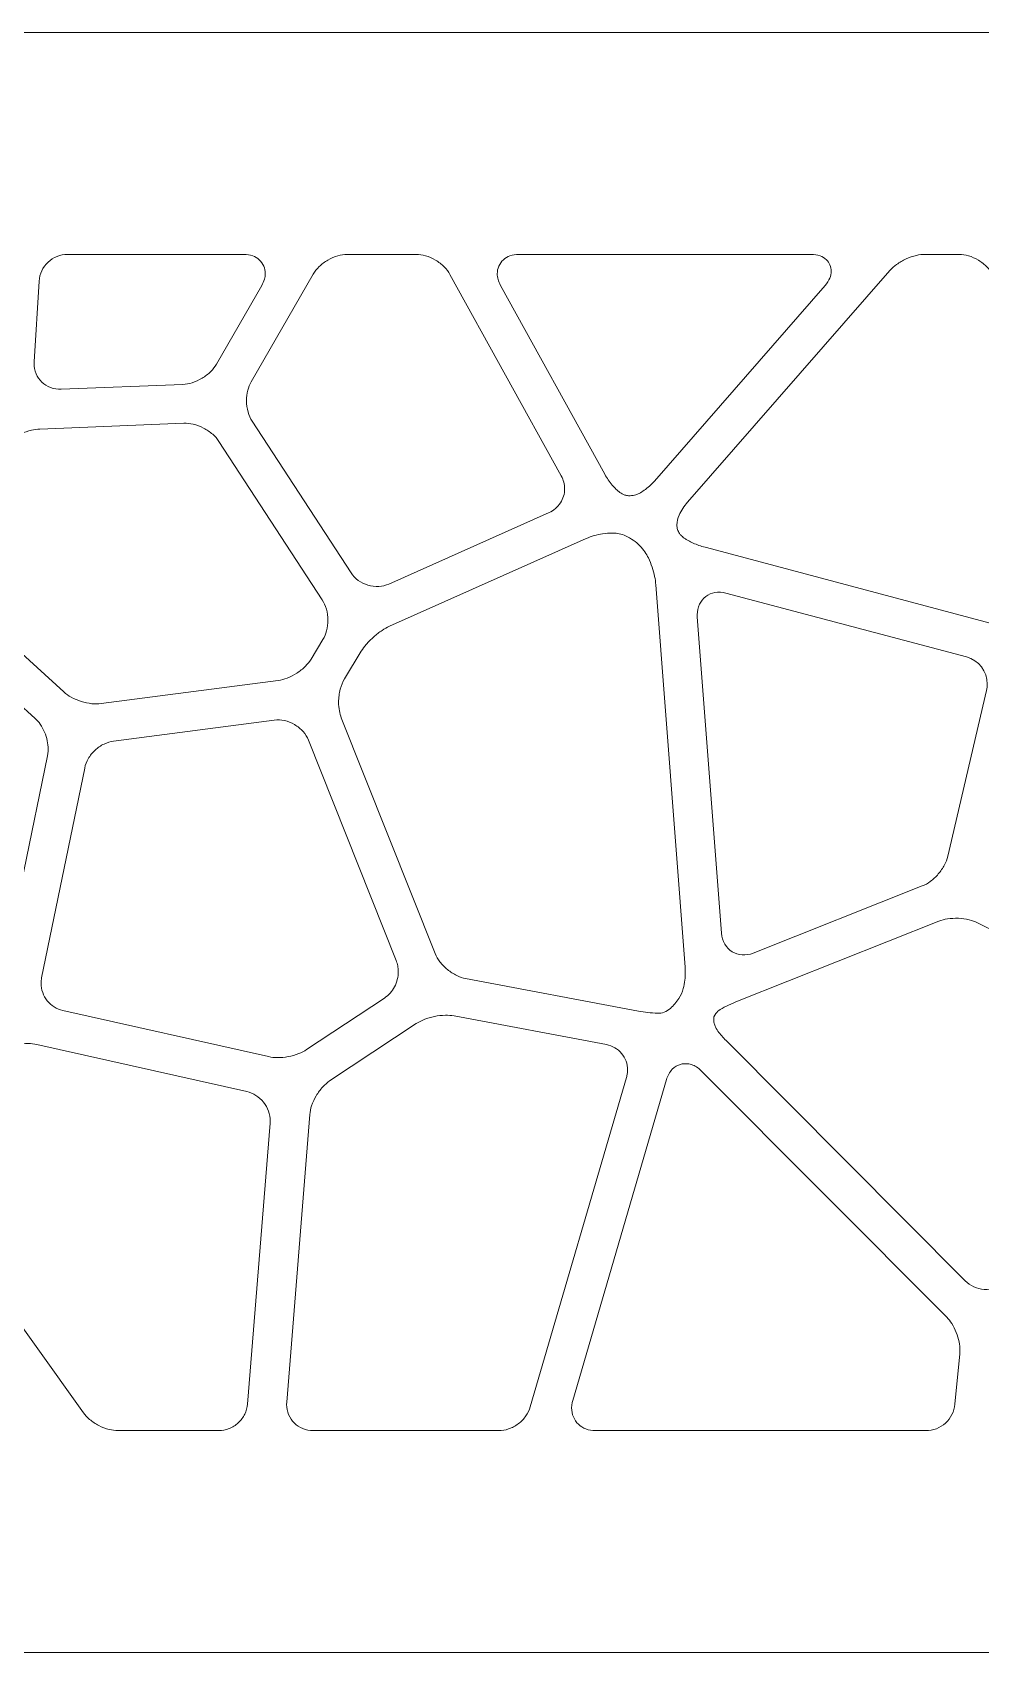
# Model space of a CAD drawing. Header units: millimetres. Extents: x -284 to 276, y -198 to 232.
# Drawn here: x -68.5 to -10, y -93.7 to 6.3 of the extents above; entities that cross this region are included whole.
import ezdxf

# ---------------------------------------------------------------- set-up
doc = ezdxf.new("R2010")
doc.units = ezdxf.units.MM
doc.header["$MEASUREMENT"] = 0
doc.layers.add('Layer 1', color=7, linetype='Continuous')

msp = doc.modelspace()

# ---------------------------------------------------------------- linework, layer by layer
at = {"layer": 'Layer 1', "color": 1, "lineweight": 9}
for points, knots in [([(-274.1577, 6.2933), (-274.1577, 6.2933), (-274.1577, -93.7066), (-274.1577, -93.7066), (-274.1577, -93.7066), (-274.1577, -93.7066), (68.8423, -93.7066), (68.8423, -93.7066), (68.8423, -93.7066), (68.8423, -93.7066), (68.8423, -85.5516), (68.8423, -85.5516), (68.8423, -85.5516), (68.8423, -85.5516), (63.0613, -58.7066), (63.0613, -58.7066), (63.0613, -58.7066), (63.0613, -58.7066), (37.9013, -58.7066), (37.9013, -58.7066), (37.9013, -58.7066), (37.9013, -58.7066), (37.9013, -28.7067), (37.9013, -28.7067), (37.9013, -28.7067), (37.9013, -28.7067), (57.6423, -28.7067), (57.6423, -28.7067), (57.6423, -28.7067), (57.6423, -28.7067), (51.8613, -1.8506), (51.8613, -1.8506), (51.8613, -1.8506), (51.8613, -1.8506), (51.8613, 6.2933), (51.8613, 6.2933), (51.8613, 6.2933), (51.8613, 6.2933), (-274.1577, 6.2933), (-274.1577, 6.2933)], [0, 0, 0, 0, 0.0909091, 0.0909091, 0.0909091, 0.0909091, 0.1818182, 0.1818182, 0.1818182, 0.1818182, 0.2727273, 0.2727273, 0.2727273, 0.2727273, 0.3636364, 0.3636364, 0.3636364, 0.3636364, 0.4545455, 0.4545455, 0.4545455, 0.4545455, 0.5454545, 0.5454545, 0.5454545, 0.5454545, 0.6363636, 0.6363636, 0.6363636, 0.6363636, 0.7272727, 0.7272727, 0.7272727, 0.7272727, 0.8181818, 0.8181818, 0.8181818, 0.8181818, 1, 1, 1, 1]), ([(-68.0527, -9.0617), (-68.025, -8.6137), (-67.8273, -8.1931), (-67.5003, -7.8857), (-67.5003, -7.8857), (-67.1732, -7.5783), (-66.7409, -7.4071), (-66.292, -7.4071), (-66.292, -7.4071), (-66.292, -7.4071), (-55.4137, -7.4077), (-55.4137, -7.4077), (-55.4137, -7.4077), (-55.2268, -7.4075), (-55.0412, -7.4391), (-54.865, -7.5012), (-54.865, -7.5012), (-54.7177, -7.5533), (-54.5826, -7.635), (-54.4681, -7.7413), (-54.4681, -7.7413), (-54.3505, -7.8504), (-54.2565, -7.9824), (-54.192, -8.1293), (-54.192, -8.1293), (-54.1283, -8.2742), (-54.0954, -8.4308), (-54.0954, -8.5889), (-54.0954, -8.5889), (-54.0954, -8.7091), (-54.1122, -8.8288), (-54.1453, -8.9444), (-54.1453, -8.9444), (-54.1833, -9.0767), (-54.2372, -9.2038), (-54.306, -9.323), (-54.306, -9.323), (-54.306, -9.323), (-57.1037, -14.1786), (-57.1037, -14.1786), (-57.1037, -14.1786), (-57.2003, -14.3463), (-57.3194, -14.5002), (-57.4575, -14.6357), (-57.4575, -14.6357), (-57.6197, -14.7947), (-57.7997, -14.9344), (-57.9941, -15.0519), (-57.9941, -15.0519), (-58.1884, -15.1693), (-58.3958, -15.264), (-58.6119, -15.3337), (-58.6119, -15.3337), (-58.796, -15.3932), (-58.9874, -15.4273), (-59.1807, -15.4349), (-59.1807, -15.4349), (-59.1807, -15.4349), (-66.6977, -15.7336), (-66.6977, -15.7336), (-66.6977, -15.7336), (-66.917, -15.7423), (-67.1359, -15.707), (-67.3416, -15.6302), (-67.3416, -15.6302), (-67.5419, -15.5555), (-67.7248, -15.4405), (-67.8791, -15.2925), (-67.8791, -15.2925), (-68.0326, -15.1446), (-68.1543, -14.9672), (-68.2369, -14.7707), (-68.2369, -14.7707), (-68.3211, -14.5703), (-68.3645, -14.3548), (-68.3645, -14.1375), (-68.3645, -14.1375), (-68.3645, -14.1375), (-68.3647, -14.1376), (-68.3647, -14.1376), (-68.3647, -14.1376), (-68.3647, -14.1376), (-68.3617, -14.0317), (-68.3617, -14.0317), (-68.3617, -14.0317), (-68.3617, -14.0317), (-68.0527, -9.0617), (-68.0527, -9.0617)], [0, 0, 0, 0, 0.0434783, 0.0434783, 0.0434783, 0.0434783, 0.0869565, 0.0869565, 0.0869565, 0.0869565, 0.1304348, 0.1304348, 0.1304348, 0.1304348, 0.173913, 0.173913, 0.173913, 0.173913, 0.2173913, 0.2173913, 0.2173913, 0.2173913, 0.2608696, 0.2608696, 0.2608696, 0.2608696, 0.3043478, 0.3043478, 0.3043478, 0.3043478, 0.3478261, 0.3478261, 0.3478261, 0.3478261, 0.3913043, 0.3913043, 0.3913043, 0.3913043, 0.4347826, 0.4347826, 0.4347826, 0.4347826, 0.4782609, 0.4782609, 0.4782609, 0.4782609, 0.5217391, 0.5217391, 0.5217391, 0.5217391, 0.5652174, 0.5652174, 0.5652174, 0.5652174, 0.6086957, 0.6086957, 0.6086957, 0.6086957, 0.6521739, 0.6521739, 0.6521739, 0.6521739, 0.6956522, 0.6956522, 0.6956522, 0.6956522, 0.7391304, 0.7391304, 0.7391304, 0.7391304, 0.7826087, 0.7826087, 0.7826087, 0.7826087, 0.826087, 0.826087, 0.826087, 0.826087, 0.8695652, 0.8695652, 0.8695652, 0.8695652, 0.9130435, 0.9130435, 0.9130435, 0.9130435, 1, 1, 1, 1]), ([(-55.2517, -16.4277), (-55.2517, -16.4277), (-55.2517, -16.4277), (-55.2517, -16.4277), (-55.2517, -16.4277), (-55.2517, -16.2136), (-55.2257, -16.0002), (-55.1741, -15.7923), (-55.1741, -15.7923), (-55.129, -15.6111), (-55.0587, -15.437), (-54.9654, -15.2751), (-54.9654, -15.2751), (-54.9654, -15.2751), (-51.1337, -8.6237), (-51.1337, -8.6237), (-51.1337, -8.6237), (-51.0358, -8.454), (-50.9144, -8.2991), (-50.7733, -8.1635), (-50.7733, -8.1635), (-50.6096, -8.0059), (-50.4274, -7.8689), (-50.2307, -7.7553), (-50.2307, -7.7553), (-50.0339, -7.6415), (-49.824, -7.5521), (-49.6057, -7.4887), (-49.6057, -7.4887), (-49.4178, -7.4343), (-49.2231, -7.4067), (-49.0274, -7.4067), (-49.0274, -7.4067), (-49.0274, -7.4067), (-44.7917, -7.4066), (-44.7917, -7.4066), (-44.7917, -7.4066), (-44.5951, -7.4066), (-44.3994, -7.4349), (-44.2108, -7.4905), (-44.2108, -7.4905), (-43.9928, -7.5546), (-43.7836, -7.6454), (-43.5879, -7.7609), (-43.5879, -7.7609), (-43.3922, -7.8764), (-43.2115, -8.0156), (-43.0501, -8.1755), (-43.0501, -8.1755), (-42.9102, -8.3138), (-42.7909, -8.4716), (-42.6957, -8.6439), (-42.6957, -8.6439), (-42.6957, -8.6439), (-35.8267, -21.0846), (-35.8267, -21.0846), (-35.8267, -21.0846), (-35.7593, -21.2067), (-35.7074, -21.337), (-35.6723, -21.472), (-35.6723, -21.472), (-35.6379, -21.6043), (-35.6204, -21.7404), (-35.6204, -21.877), (-35.6204, -21.877), (-35.6204, -22.1858), (-35.7109, -22.4881), (-35.8804, -22.7463), (-35.8804, -22.7463), (-36.053, -23.0092), (-36.2975, -23.2168), (-36.5846, -23.3449), (-36.5846, -23.3449), (-36.5846, -23.3449), (-46.4687, -27.7526), (-46.4687, -27.7526), (-46.4687, -27.7526), (-46.6652, -27.8402), (-46.876, -27.8914), (-47.0907, -27.9037), (-47.0907, -27.9037), (-47.3159, -27.9166), (-47.5416, -27.8908), (-47.7579, -27.8269), (-47.7579, -27.8269), (-47.9742, -27.7632), (-48.1779, -27.6624), (-48.3599, -27.5294), (-48.3599, -27.5294), (-48.5334, -27.4027), (-48.6825, -27.2453), (-48.7999, -27.0653), (-48.7999, -27.0653), (-48.7999, -27.0653), (-54.8987, -17.7106), (-54.8987, -17.7106), (-54.8987, -17.7106), (-55.0132, -17.5349), (-55.0998, -17.3423), (-55.1555, -17.1401), (-55.1555, -17.1401), (-55.2194, -16.908), (-55.2518, -16.6684), (-55.2518, -16.4277), (-55.2518, -16.4277), (-55.2518, -16.4277), (-55.2517, -16.4277), (-55.2517, -16.4277)], [0, 0, 0, 0, 0.0357143, 0.0357143, 0.0357143, 0.0357143, 0.0714286, 0.0714286, 0.0714286, 0.0714286, 0.1071429, 0.1071429, 0.1071429, 0.1071429, 0.1428571, 0.1428571, 0.1428571, 0.1428571, 0.1785714, 0.1785714, 0.1785714, 0.1785714, 0.2142857, 0.2142857, 0.2142857, 0.2142857, 0.25, 0.25, 0.25, 0.25, 0.2857143, 0.2857143, 0.2857143, 0.2857143, 0.3214286, 0.3214286, 0.3214286, 0.3214286, 0.3571429, 0.3571429, 0.3571429, 0.3571429, 0.3928571, 0.3928571, 0.3928571, 0.3928571, 0.4285714, 0.4285714, 0.4285714, 0.4285714, 0.4642857, 0.4642857, 0.4642857, 0.4642857, 0.5, 0.5, 0.5, 0.5, 0.5357143, 0.5357143, 0.5357143, 0.5357143, 0.5714286, 0.5714286, 0.5714286, 0.5714286, 0.6071429, 0.6071429, 0.6071429, 0.6071429, 0.6428571, 0.6428571, 0.6428571, 0.6428571, 0.6785714, 0.6785714, 0.6785714, 0.6785714, 0.7142857, 0.7142857, 0.7142857, 0.7142857, 0.75, 0.75, 0.75, 0.75, 0.7857143, 0.7857143, 0.7857143, 0.7857143, 0.8214286, 0.8214286, 0.8214286, 0.8214286, 0.8571429, 0.8571429, 0.8571429, 0.8571429, 0.8928571, 0.8928571, 0.8928571, 0.8928571, 0.9285714, 0.9285714, 0.9285714, 0.9285714, 1, 1, 1, 1]), ([(-39.5807, -9.3206), (-39.6451, -9.2039), (-39.6954, -9.0799), (-39.7307, -8.9515), (-39.7307, -8.9515), (-39.7619, -8.8382), (-39.7776, -8.7213), (-39.7776, -8.6039), (-39.7776, -8.6039), (-39.7776, -8.6039), (-39.7777, -8.6037), (-39.7777, -8.6037), (-39.7777, -8.6037), (-39.7777, -8.4431), (-39.7444, -8.2844), (-39.6802, -8.1374), (-39.6802, -8.1374), (-39.6154, -7.9891), (-39.5209, -7.8557), (-39.4025, -7.7453), (-39.4025, -7.7453), (-39.2871, -7.6377), (-39.1507, -7.5548), (-39.002, -7.502), (-39.002, -7.502), (-38.8251, -7.4391), (-38.6386, -7.407), (-38.4508, -7.407), (-38.4508, -7.407), (-38.4508, -7.407), (-20.4057, -7.4066), (-20.4057, -7.4066), (-20.4057, -7.4066), (-20.2191, -7.4067), (-20.0339, -7.4386), (-19.8581, -7.5012), (-19.8581, -7.5012), (-19.7128, -7.5527), (-19.5798, -7.6339), (-19.4677, -7.7396), (-19.4677, -7.7396), (-19.373, -7.8286), (-19.2979, -7.9367), (-19.2472, -8.0565), (-19.2472, -8.0565), (-19.1947, -8.1805), (-19.1677, -8.3137), (-19.1677, -8.4484), (-19.1677, -8.4484), (-19.1677, -8.592), (-19.1965, -8.7345), (-19.2524, -8.8669), (-19.2524, -8.8669), (-19.3222, -9.0322), (-19.4179, -9.1855), (-19.536, -9.3207), (-19.536, -9.3207), (-19.536, -9.3207), (-30.0767, -21.3957), (-30.0767, -21.3957), (-30.0767, -21.3957), (-30.173, -21.5064), (-30.2759, -21.6111), (-30.3847, -21.7095), (-30.3847, -21.7095), (-30.4886, -21.8032), (-30.5984, -21.8903), (-30.7133, -21.9702), (-30.7133, -21.9702), (-30.8127, -22.0393), (-30.9163, -22.1021), (-31.0236, -22.158), (-31.0236, -22.158), (-31.091, -22.1933), (-31.1618, -22.2217), (-31.2348, -22.2426), (-31.2348, -22.2426), (-31.3439, -22.274), (-31.4559, -22.2944), (-31.569, -22.3032), (-31.569, -22.3032), (-31.6473, -22.3095), (-31.726, -22.3042), (-31.8027, -22.2874), (-31.8027, -22.2874), (-31.8703, -22.2727), (-31.9357, -22.2498), (-31.9975, -22.2189), (-31.9975, -22.2189), (-32.0957, -22.1697), (-32.1901, -22.113), (-32.2795, -22.049), (-32.2795, -22.049), (-32.3387, -22.0067), (-32.3945, -21.96), (-32.4463, -21.9089), (-32.4463, -21.9089), (-32.5296, -21.8271), (-32.6089, -21.7413), (-32.6838, -21.6518), (-32.6838, -21.6518), (-32.7703, -21.5486), (-32.8517, -21.4411), (-32.9277, -21.3299), (-32.9277, -21.3299), (-33.0049, -21.217), (-33.0766, -21.1005), (-33.1426, -20.9808), (-33.1426, -20.9808), (-33.1426, -20.9808), (-39.5807, -9.3206), (-39.5807, -9.3206)], [0, 0, 0, 0, 0.0344828, 0.0344828, 0.0344828, 0.0344828, 0.0689655, 0.0689655, 0.0689655, 0.0689655, 0.1034483, 0.1034483, 0.1034483, 0.1034483, 0.137931, 0.137931, 0.137931, 0.137931, 0.1724138, 0.1724138, 0.1724138, 0.1724138, 0.2068966, 0.2068966, 0.2068966, 0.2068966, 0.2413793, 0.2413793, 0.2413793, 0.2413793, 0.2758621, 0.2758621, 0.2758621, 0.2758621, 0.3103448, 0.3103448, 0.3103448, 0.3103448, 0.3448276, 0.3448276, 0.3448276, 0.3448276, 0.3793103, 0.3793103, 0.3793103, 0.3793103, 0.4137931, 0.4137931, 0.4137931, 0.4137931, 0.4482759, 0.4482759, 0.4482759, 0.4482759, 0.4827586, 0.4827586, 0.4827586, 0.4827586, 0.5172414, 0.5172414, 0.5172414, 0.5172414, 0.5517241, 0.5517241, 0.5517241, 0.5517241, 0.5862069, 0.5862069, 0.5862069, 0.5862069, 0.6206897, 0.6206897, 0.6206897, 0.6206897, 0.6551724, 0.6551724, 0.6551724, 0.6551724, 0.6896552, 0.6896552, 0.6896552, 0.6896552, 0.7241379, 0.7241379, 0.7241379, 0.7241379, 0.7586207, 0.7586207, 0.7586207, 0.7586207, 0.7931034, 0.7931034, 0.7931034, 0.7931034, 0.8275862, 0.8275862, 0.8275862, 0.8275862, 0.862069, 0.862069, 0.862069, 0.862069, 0.8965517, 0.8965517, 0.8965517, 0.8965517, 0.9310345, 0.9310345, 0.9310345, 0.9310345, 1, 1, 1, 1]), ([(-1.4107, -24.0316), (-1.3481, -24.1554), (-1.3004, -24.2864), (-1.2688, -24.4215), (-1.2688, -24.4215), (-1.236, -24.5607), (-1.2195, -24.7033), (-1.2195, -24.8462), (-1.2195, -24.8462), (-1.2195, -25.1532), (-1.2925, -25.4558), (-1.4324, -25.729), (-1.4324, -25.729), (-1.567, -25.9918), (-1.7647, -26.217), (-2.0076, -26.3847), (-2.0076, -26.3847), (-2.0076, -26.3847), (-6.9097, -29.7687), (-6.9097, -29.7687), (-6.9097, -29.7687), (-7.0626, -29.874), (-7.2275, -29.9606), (-7.4009, -30.027), (-7.4009, -30.027), (-7.6119, -30.108), (-7.8304, -30.1684), (-8.0531, -30.2071), (-8.0531, -30.2071), (-8.2757, -30.2458), (-8.5017, -30.2628), (-8.7276, -30.2576), (-8.7276, -30.2576), (-8.9133, -30.2534), (-9.0978, -30.2272), (-9.2773, -30.1795), (-9.2773, -30.1795), (-9.2773, -30.1795), (-26.9557, -25.4816), (-26.9557, -25.4816), (-26.9557, -25.4816), (-27.0824, -25.4479), (-27.2078, -25.4096), (-27.3316, -25.3663), (-27.3316, -25.3663), (-27.4537, -25.3237), (-27.574, -25.2762), (-27.6925, -25.2244), (-27.6925, -25.2244), (-27.7959, -25.179), (-27.8976, -25.1296), (-27.9973, -25.0763), (-27.9973, -25.0763), (-28.0575, -25.044), (-28.1155, -25.0081), (-28.1711, -24.9684), (-28.1711, -24.9684), (-28.2565, -24.9076), (-28.3379, -24.8412), (-28.4149, -24.7698), (-28.4149, -24.7698), (-28.4595, -24.7285), (-28.4993, -24.6822), (-28.5337, -24.6321), (-28.5337, -24.6321), (-28.5841, -24.5582), (-28.6228, -24.4769), (-28.6481, -24.3911), (-28.6481, -24.3911), (-28.6756, -24.2981), (-28.6896, -24.2017), (-28.6896, -24.1047), (-28.6896, -24.1047), (-28.6896, -24.1047), (-28.6897, -24.1046), (-28.6897, -24.1046), (-28.6897, -24.1046), (-28.6897, -23.8981), (-28.6443, -23.6939), (-28.5568, -23.5066), (-28.5568, -23.5066), (-28.4222, -23.2186), (-28.2478, -22.9507), (-28.0387, -22.7112), (-28.0387, -22.7112), (-28.0387, -22.7112), (-15.5467, -8.3996), (-15.5467, -8.3996), (-15.5467, -8.3996), (-15.425, -8.2604), (-15.2873, -8.1358), (-15.1366, -8.0288), (-15.1366, -8.0288), (-14.9525, -7.8977), (-14.7563, -7.7847), (-14.5507, -7.6913), (-14.5507, -7.6913), (-14.3451, -7.5977), (-14.1309, -7.5244), (-13.9113, -7.4718), (-13.9113, -7.4718), (-13.7312, -7.4288), (-13.5466, -7.4071), (-13.3614, -7.4071), (-13.3614, -7.4071), (-13.3614, -7.4071), (-11.2857, -7.4066), (-11.2857, -7.4066), (-11.2857, -7.4066), (-11.0869, -7.4067), (-10.8892, -7.4361), (-10.699, -7.4938), (-10.699, -7.4938), (-10.4817, -7.5596), (-10.2736, -7.6531), (-10.0801, -7.7718), (-10.0801, -7.7718), (-9.8865, -7.8905), (-9.709, -8.0337), (-9.5519, -8.1977), (-9.5519, -8.1977), (-9.4144, -8.3414), (-9.2988, -8.5043), (-9.2088, -8.6817), (-9.2088, -8.6817), (-9.2088, -8.6817), (-1.4107, -24.0316), (-1.4107, -24.0316)], [0, 0, 0, 0, 0.030303, 0.030303, 0.030303, 0.030303, 0.0606061, 0.0606061, 0.0606061, 0.0606061, 0.0909091, 0.0909091, 0.0909091, 0.0909091, 0.1212121, 0.1212121, 0.1212121, 0.1212121, 0.1515152, 0.1515152, 0.1515152, 0.1515152, 0.1818182, 0.1818182, 0.1818182, 0.1818182, 0.2121212, 0.2121212, 0.2121212, 0.2121212, 0.2424242, 0.2424242, 0.2424242, 0.2424242, 0.2727273, 0.2727273, 0.2727273, 0.2727273, 0.3030303, 0.3030303, 0.3030303, 0.3030303, 0.3333333, 0.3333333, 0.3333333, 0.3333333, 0.3636364, 0.3636364, 0.3636364, 0.3636364, 0.3939394, 0.3939394, 0.3939394, 0.3939394, 0.4242424, 0.4242424, 0.4242424, 0.4242424, 0.4545455, 0.4545455, 0.4545455, 0.4545455, 0.4848485, 0.4848485, 0.4848485, 0.4848485, 0.5151515, 0.5151515, 0.5151515, 0.5151515, 0.5454545, 0.5454545, 0.5454545, 0.5454545, 0.5757576, 0.5757576, 0.5757576, 0.5757576, 0.6060606, 0.6060606, 0.6060606, 0.6060606, 0.6363636, 0.6363636, 0.6363636, 0.6363636, 0.6666667, 0.6666667, 0.6666667, 0.6666667, 0.6969697, 0.6969697, 0.6969697, 0.6969697, 0.7272727, 0.7272727, 0.7272727, 0.7272727, 0.7575758, 0.7575758, 0.7575758, 0.7575758, 0.7878788, 0.7878788, 0.7878788, 0.7878788, 0.8181818, 0.8181818, 0.8181818, 0.8181818, 0.8484848, 0.8484848, 0.8484848, 0.8484848, 0.8787879, 0.8787879, 0.8787879, 0.8787879, 0.9090909, 0.9090909, 0.9090909, 0.9090909, 0.9393939, 0.9393939, 0.9393939, 0.9393939, 1, 1, 1, 1]), ([(-68.0017, -18.1876), (-68.0017, -18.1876), (-59.1157, -17.8337), (-59.1157, -17.8337), (-59.1157, -17.8337), (-58.9211, -17.826), (-58.7264, -17.8455), (-58.5372, -17.8918), (-58.5372, -17.8918), (-58.3164, -17.9453), (-58.1028, -18.0251), (-57.9009, -18.1295), (-57.9009, -18.1295), (-57.6991, -18.2336), (-57.5103, -18.3616), (-57.3387, -18.5105), (-57.3387, -18.5105), (-57.1915, -18.6382), (-57.0628, -18.7859), (-56.9563, -18.9491), (-56.9563, -18.9491), (-56.9563, -18.9491), (-50.5767, -28.7336), (-50.5767, -28.7336), (-50.5767, -28.7336), (-50.4642, -28.9065), (-50.379, -29.0959), (-50.3242, -29.2948), (-50.3242, -29.2948), (-50.2616, -29.5219), (-50.2298, -29.7563), (-50.2298, -29.9919), (-50.2298, -29.9919), (-50.2298, -30.2113), (-50.2577, -30.4298), (-50.3128, -30.6421), (-50.3128, -30.6421), (-50.3611, -30.8285), (-50.4362, -31.0071), (-50.5357, -31.1718), (-50.5357, -31.1718), (-50.5357, -31.1718), (-51.2717, -32.3886), (-51.2717, -32.3886), (-51.2717, -32.3886), (-51.3688, -32.549), (-51.4852, -32.6969), (-51.6184, -32.8289), (-51.6184, -32.8289), (-51.7791, -32.9883), (-51.9556, -33.1311), (-52.1452, -33.2547), (-52.1452, -33.2547), (-52.3348, -33.3785), (-52.5364, -33.4826), (-52.747, -33.5656), (-52.747, -33.5656), (-52.9213, -33.6344), (-53.1034, -33.6814), (-53.2891, -33.7056), (-53.2891, -33.7056), (-53.2891, -33.7056), (-64.2307, -35.1326), (-64.2307, -35.1326), (-64.2307, -35.1326), (-64.4151, -35.1566), (-64.6017, -35.1586), (-64.7866, -35.1385), (-64.7866, -35.1385), (-65.0112, -35.1141), (-65.2329, -35.0676), (-65.4485, -34.9999), (-65.4485, -34.9999), (-65.6642, -34.9321), (-65.8728, -34.8433), (-66.0712, -34.735), (-66.0712, -34.735), (-66.2343, -34.6458), (-66.3862, -34.5375), (-66.5236, -34.4125), (-66.5236, -34.4125), (-66.5236, -34.4125), (-73.1347, -28.3936), (-73.1347, -28.3936), (-73.1347, -28.3936), (-73.2691, -28.2714), (-73.3897, -28.1346), (-73.4942, -27.9859), (-73.4942, -27.9859), (-73.6236, -27.8019), (-73.7365, -27.6067), (-73.8314, -27.4027), (-73.8314, -27.4027), (-73.9263, -27.1989), (-74.0029, -26.9869), (-74.0604, -26.7696), (-74.0604, -26.7696), (-74.1069, -26.5934), (-74.134, -26.4129), (-74.1411, -26.2309), (-74.1411, -26.2309), (-74.1411, -26.2309), (-74.2187, -24.2116), (-74.2187, -24.2116), (-74.2187, -24.2116), (-74.2187, -24.2116), (-74.2207, -24.1306), (-74.2207, -24.1306), (-74.2207, -24.1306), (-74.2206, -23.9463), (-74.2003, -23.7625), (-74.1601, -23.5827), (-74.1601, -23.5827), (-74.113, -23.3718), (-74.0463, -23.166), (-73.9608, -22.9676), (-73.9608, -22.9676), (-73.8749, -22.7681), (-73.7704, -22.5773), (-73.6489, -22.3973), (-73.6489, -22.3973), (-73.549, -22.2496), (-73.4326, -22.1137), (-73.3019, -21.9922), (-73.3019, -21.9922), (-73.3019, -21.9922), (-70.1827, -19.0947), (-70.1827, -19.0947), (-70.1827, -19.0947), (-70.0525, -18.9736), (-69.9105, -18.8655), (-69.7591, -18.7723), (-69.7591, -18.7723), (-69.569, -18.6555), (-69.37, -18.5537), (-69.164, -18.4681), (-69.164, -18.4681), (-68.9579, -18.3823), (-68.7453, -18.3128), (-68.5282, -18.2603), (-68.5282, -18.2603), (-68.3557, -18.2186), (-68.1794, -18.1942), (-68.0021, -18.1871), (-68.0021, -18.1871), (-68.0021, -18.1871), (-68.0017, -18.1876), (-68.0017, -18.1876)], [0, 0, 0, 0, 0.0263158, 0.0263158, 0.0263158, 0.0263158, 0.0526316, 0.0526316, 0.0526316, 0.0526316, 0.0789474, 0.0789474, 0.0789474, 0.0789474, 0.1052632, 0.1052632, 0.1052632, 0.1052632, 0.1315789, 0.1315789, 0.1315789, 0.1315789, 0.1578947, 0.1578947, 0.1578947, 0.1578947, 0.1842105, 0.1842105, 0.1842105, 0.1842105, 0.2105263, 0.2105263, 0.2105263, 0.2105263, 0.2368421, 0.2368421, 0.2368421, 0.2368421, 0.2631579, 0.2631579, 0.2631579, 0.2631579, 0.2894737, 0.2894737, 0.2894737, 0.2894737, 0.3157895, 0.3157895, 0.3157895, 0.3157895, 0.3421053, 0.3421053, 0.3421053, 0.3421053, 0.3684211, 0.3684211, 0.3684211, 0.3684211, 0.3947368, 0.3947368, 0.3947368, 0.3947368, 0.4210526, 0.4210526, 0.4210526, 0.4210526, 0.4473684, 0.4473684, 0.4473684, 0.4473684, 0.4736842, 0.4736842, 0.4736842, 0.4736842, 0.5, 0.5, 0.5, 0.5, 0.5263158, 0.5263158, 0.5263158, 0.5263158, 0.5526316, 0.5526316, 0.5526316, 0.5526316, 0.5789474, 0.5789474, 0.5789474, 0.5789474, 0.6052632, 0.6052632, 0.6052632, 0.6052632, 0.6315789, 0.6315789, 0.6315789, 0.6315789, 0.6578947, 0.6578947, 0.6578947, 0.6578947, 0.6842105, 0.6842105, 0.6842105, 0.6842105, 0.7105263, 0.7105263, 0.7105263, 0.7105263, 0.7368421, 0.7368421, 0.7368421, 0.7368421, 0.7631579, 0.7631579, 0.7631579, 0.7631579, 0.7894737, 0.7894737, 0.7894737, 0.7894737, 0.8157895, 0.8157895, 0.8157895, 0.8157895, 0.8421053, 0.8421053, 0.8421053, 0.8421053, 0.8684211, 0.8684211, 0.8684211, 0.8684211, 0.8947368, 0.8947368, 0.8947368, 0.8947368, 0.9210526, 0.9210526, 0.9210526, 0.9210526, 0.9473684, 0.9473684, 0.9473684, 0.9473684, 1, 1, 1, 1]), ([(-28.1847, -51.3967), (-28.1811, -51.4427), (-28.1784, -51.4887), (-28.1766, -51.5348), (-28.1766, -51.5348), (-28.1748, -51.5827), (-28.1739, -51.6307), (-28.1739, -51.6787), (-28.1739, -51.6787), (-28.1739, -52.0313), (-28.2154, -52.3826), (-28.2977, -52.7255), (-28.2977, -52.7255), (-28.3505, -52.9457), (-28.4437, -53.1542), (-28.5725, -53.3402), (-28.5725, -53.3402), (-28.7241, -53.5595), (-28.8993, -53.7617), (-29.0948, -53.943), (-29.0948, -53.943), (-29.2051, -54.0455), (-29.3346, -54.1251), (-29.4756, -54.1777), (-29.4756, -54.1777), (-29.6097, -54.2279), (-29.7525, -54.2507), (-29.8955, -54.2447), (-29.8955, -54.2447), (-30.2873, -54.2283), (-30.6774, -54.1836), (-31.0628, -54.111), (-31.0628, -54.111), (-31.0628, -54.111), (-41.7277, -52.1026), (-41.7277, -52.1026), (-41.7277, -52.1026), (-41.9177, -52.0669), (-42.102, -52.0054), (-42.2755, -51.92), (-42.2755, -51.92), (-42.4792, -51.8196), (-42.6706, -51.6961), (-42.8459, -51.5517), (-42.8459, -51.5517), (-43.0212, -51.4073), (-43.1793, -51.2432), (-43.3169, -51.0624), (-43.3169, -51.0624), (-43.434, -50.9088), (-43.5297, -50.7399), (-43.6012, -50.5604), (-43.6012, -50.5604), (-43.6012, -50.5604), (-49.4007, -36.0106), (-49.4007, -36.0106), (-49.4007, -36.0106), (-49.4561, -35.8716), (-49.497, -35.7273), (-49.5229, -35.5799), (-49.5229, -35.5799), (-49.5534, -35.4062), (-49.5688, -35.23), (-49.5688, -35.0537), (-49.5688, -35.0537), (-49.5688, -35.0537), (-49.5687, -35.0537), (-49.5687, -35.0537), (-49.5687, -35.0537), (-49.5687, -34.7787), (-49.5346, -34.5048), (-49.4673, -34.2382), (-49.4673, -34.2382), (-49.4108, -34.015), (-49.3215, -33.8013), (-49.2022, -33.6044), (-49.2022, -33.6044), (-49.2022, -33.6044), (-48.1727, -31.9026), (-48.1727, -31.9026), (-48.1727, -31.9026), (-48.0833, -31.7548), (-47.9815, -31.6151), (-47.8684, -31.4845), (-47.8684, -31.4845), (-47.724, -31.3181), (-47.5686, -31.1613), (-47.4033, -31.0153), (-47.4033, -31.0153), (-47.2379, -30.8694), (-47.063, -30.7346), (-46.8798, -30.6119), (-46.8798, -30.6119), (-46.7366, -30.5161), (-46.5854, -30.4326), (-46.428, -30.3624), (-46.428, -30.3624), (-46.428, -30.3624), (-34.2867, -24.9487), (-34.2867, -24.9487), (-34.2867, -24.9487), (-34.1254, -24.8766), (-33.9595, -24.8154), (-33.79, -24.7657), (-33.79, -24.7657), (-33.6241, -24.7172), (-33.4551, -24.6802), (-33.2841, -24.6549), (-33.2841, -24.6549), (-33.0727, -24.6237), (-32.8594, -24.6072), (-32.6458, -24.6054), (-32.6458, -24.6054), (-32.5128, -24.6043), (-32.3801, -24.618), (-32.2502, -24.6464), (-32.2502, -24.6464), (-32.1152, -24.6756), (-31.984, -24.7202), (-31.8591, -24.7793), (-31.8591, -24.7793), (-31.693, -24.8576), (-31.5339, -24.9501), (-31.3835, -25.0555), (-31.3835, -25.0555), (-31.2368, -25.1585), (-31.0991, -25.2736), (-30.972, -25.3999), (-30.972, -25.3999), (-30.8569, -25.5142), (-30.7529, -25.6389), (-30.6613, -25.7727), (-30.6613, -25.7727), (-30.5812, -25.8898), (-30.5108, -26.0132), (-30.4509, -26.1416), (-30.4509, -26.1416), (-30.3643, -26.3277), (-30.2882, -26.5186), (-30.2232, -26.7133), (-30.2232, -26.7133), (-30.16, -26.9024), (-30.1076, -27.0951), (-30.0663, -27.2904), (-30.0663, -27.2904), (-30.0307, -27.4584), (-30.0063, -27.6285), (-29.9931, -27.7998), (-29.9931, -27.7998), (-29.9931, -27.7998), (-28.1847, -51.3967), (-28.1847, -51.3967)], [0, 0, 0, 0, 0.025641, 0.025641, 0.025641, 0.025641, 0.0512821, 0.0512821, 0.0512821, 0.0512821, 0.0769231, 0.0769231, 0.0769231, 0.0769231, 0.1025641, 0.1025641, 0.1025641, 0.1025641, 0.1282051, 0.1282051, 0.1282051, 0.1282051, 0.1538462, 0.1538462, 0.1538462, 0.1538462, 0.1794872, 0.1794872, 0.1794872, 0.1794872, 0.2051282, 0.2051282, 0.2051282, 0.2051282, 0.2307692, 0.2307692, 0.2307692, 0.2307692, 0.2564103, 0.2564103, 0.2564103, 0.2564103, 0.2820513, 0.2820513, 0.2820513, 0.2820513, 0.3076923, 0.3076923, 0.3076923, 0.3076923, 0.3333333, 0.3333333, 0.3333333, 0.3333333, 0.3589744, 0.3589744, 0.3589744, 0.3589744, 0.3846154, 0.3846154, 0.3846154, 0.3846154, 0.4102564, 0.4102564, 0.4102564, 0.4102564, 0.4358974, 0.4358974, 0.4358974, 0.4358974, 0.4615385, 0.4615385, 0.4615385, 0.4615385, 0.4871795, 0.4871795, 0.4871795, 0.4871795, 0.5128205, 0.5128205, 0.5128205, 0.5128205, 0.5384615, 0.5384615, 0.5384615, 0.5384615, 0.5641026, 0.5641026, 0.5641026, 0.5641026, 0.5897436, 0.5897436, 0.5897436, 0.5897436, 0.6153846, 0.6153846, 0.6153846, 0.6153846, 0.6410256, 0.6410256, 0.6410256, 0.6410256, 0.6666667, 0.6666667, 0.6666667, 0.6666667, 0.6923077, 0.6923077, 0.6923077, 0.6923077, 0.7179487, 0.7179487, 0.7179487, 0.7179487, 0.7435897, 0.7435897, 0.7435897, 0.7435897, 0.7692308, 0.7692308, 0.7692308, 0.7692308, 0.7948718, 0.7948718, 0.7948718, 0.7948718, 0.8205128, 0.8205128, 0.8205128, 0.8205128, 0.8461538, 0.8461538, 0.8461538, 0.8461538, 0.8717949, 0.8717949, 0.8717949, 0.8717949, 0.8974359, 0.8974359, 0.8974359, 0.8974359, 0.9230769, 0.9230769, 0.9230769, 0.9230769, 0.9487179, 0.9487179, 0.9487179, 0.9487179, 1, 1, 1, 1]), ([(-9.5427, -33.9296), (-9.5426, -34.0601), (-9.5575, -34.19), (-9.5871, -34.317), (-9.5871, -34.317), (-9.5871, -34.317), (-11.9767, -44.5566), (-11.9767, -44.5566), (-11.9767, -44.5566), (-12.0201, -44.7426), (-12.0876, -44.9222), (-12.1777, -45.0905), (-12.1777, -45.0905), (-12.2847, -45.2906), (-12.4134, -45.4785), (-12.5614, -45.6504), (-12.5614, -45.6504), (-12.7094, -45.8224), (-12.876, -45.9776), (-13.0579, -46.1131), (-13.0579, -46.1131), (-13.2111, -46.2273), (-13.3787, -46.3209), (-13.5562, -46.3915), (-13.5562, -46.3915), (-13.5562, -46.3915), (-23.9757, -50.5357), (-23.9757, -50.5357), (-23.9757, -50.5357), (-24.1966, -50.6234), (-24.4344, -50.6608), (-24.6716, -50.6446), (-24.6716, -50.6446), (-24.8885, -50.63), (-25.0987, -50.5621), (-25.2832, -50.447), (-25.2832, -50.447), (-25.4678, -50.3319), (-25.6212, -50.1728), (-25.7298, -49.9842), (-25.7298, -49.9842), (-25.8485, -49.7781), (-25.9195, -49.548), (-25.9376, -49.3108), (-25.9376, -49.3108), (-25.9376, -49.3108), (-27.4347, -29.7777), (-27.4347, -29.7777), (-27.4347, -29.7777), (-27.4347, -29.7777), (-27.4397, -29.6466), (-27.4397, -29.6466), (-27.4397, -29.6466), (-27.4397, -29.4233), (-27.3907, -29.2025), (-27.2961, -29.0001), (-27.2961, -29.0001), (-27.2091, -28.8142), (-27.0786, -28.6517), (-26.9159, -28.5265), (-26.9159, -28.5265), (-26.7506, -28.3992), (-26.5568, -28.3141), (-26.3514, -28.278), (-26.3514, -28.278), (-26.1239, -28.2381), (-25.8903, -28.2482), (-25.667, -28.3075), (-25.667, -28.3075), (-25.667, -28.3075), (-10.8277, -32.2507), (-10.8277, -32.2507), (-10.8277, -32.2507), (-10.0685, -32.4539), (-9.5411, -33.1438), (-9.5426, -33.9296), (-9.5426, -33.9296), (-9.5426, -33.9296), (-9.5427, -33.9296), (-9.5427, -33.9296)], [0, 0, 0, 0, 0.047619, 0.047619, 0.047619, 0.047619, 0.0952381, 0.0952381, 0.0952381, 0.0952381, 0.1428571, 0.1428571, 0.1428571, 0.1428571, 0.1904762, 0.1904762, 0.1904762, 0.1904762, 0.2380952, 0.2380952, 0.2380952, 0.2380952, 0.2857143, 0.2857143, 0.2857143, 0.2857143, 0.3333333, 0.3333333, 0.3333333, 0.3333333, 0.3809524, 0.3809524, 0.3809524, 0.3809524, 0.4285714, 0.4285714, 0.4285714, 0.4285714, 0.4761905, 0.4761905, 0.4761905, 0.4761905, 0.5238095, 0.5238095, 0.5238095, 0.5238095, 0.5714286, 0.5714286, 0.5714286, 0.5714286, 0.6190476, 0.6190476, 0.6190476, 0.6190476, 0.6666667, 0.6666667, 0.6666667, 0.6666667, 0.7142857, 0.7142857, 0.7142857, 0.7142857, 0.7619048, 0.7619048, 0.7619048, 0.7619048, 0.8095238, 0.8095238, 0.8095238, 0.8095238, 0.8571429, 0.8571429, 0.8571429, 0.8571429, 0.9047619, 0.9047619, 0.9047619, 0.9047619, 1, 1, 1, 1]), ([(-70.4517, -52.5857), (-70.4886, -52.7655), (-70.5459, -52.9408), (-70.6224, -53.1077), (-70.6224, -53.1077), (-70.7163, -53.3127), (-70.829, -53.5083), (-70.959, -53.6925), (-70.959, -53.6925), (-71.0891, -53.8765), (-71.2359, -54.0483), (-71.3976, -54.2054), (-71.3976, -54.2054), (-71.5293, -54.3332), (-71.6751, -54.4457), (-71.8322, -54.5406), (-71.8322, -54.5406), (-71.8322, -54.5406), (-78.3737, -58.4917), (-78.3737, -58.4917), (-78.3737, -58.4917), (-78.5711, -58.6105), (-78.7914, -58.6865), (-79.0201, -58.7145), (-79.0201, -58.7145), (-79.2392, -58.7416), (-79.4616, -58.7199), (-79.6713, -58.6511), (-79.6713, -58.6511), (-79.8813, -58.5826), (-80.0737, -58.4684), (-80.2347, -58.3171), (-80.2347, -58.3171), (-80.4022, -58.1594), (-80.5346, -57.9682), (-80.6231, -57.7559), (-80.6231, -57.7559), (-80.6231, -57.7559), (-87.6737, -40.8697), (-87.6737, -40.8697), (-87.6737, -40.8697), (-87.7205, -40.7579), (-87.7558, -40.6418), (-87.7791, -40.523), (-87.7791, -40.523), (-87.8036, -40.3971), (-87.8159, -40.2692), (-87.8159, -40.141), (-87.8159, -40.141), (-87.8159, -40.141), (-87.8157, -40.1406), (-87.8157, -40.1406), (-87.8157, -40.1406), (-87.8157, -39.8181), (-87.7437, -39.4996), (-87.605, -39.2086), (-87.605, -39.2086), (-87.4748, -38.9357), (-87.2812, -38.6979), (-87.0405, -38.5149), (-87.0405, -38.5149), (-87.0405, -38.5149), (-76.6007, -30.5887), (-76.6007, -30.5887), (-76.6007, -30.5887), (-76.4309, -30.4598), (-76.2393, -30.3622), (-76.0351, -30.301), (-76.0351, -30.301), (-75.8185, -30.2358), (-75.5925, -30.2077), (-75.3666, -30.2176), (-75.3666, -30.2176), (-75.1408, -30.2277), (-74.9182, -30.2757), (-74.7083, -30.3597), (-74.7083, -30.3597), (-74.5103, -30.439), (-74.3279, -30.5531), (-74.1701, -30.6967), (-74.1701, -30.6967), (-74.1701, -30.6967), (-68.2867, -36.0527), (-68.2867, -36.0527), (-68.2867, -36.0527), (-68.1713, -36.1576), (-68.0687, -36.276), (-67.981, -36.405), (-67.981, -36.405), (-67.8754, -36.5602), (-67.7853, -36.7254), (-67.7119, -36.8982), (-67.7119, -36.8982), (-67.6399, -37.0676), (-67.5846, -37.244), (-67.5469, -37.4243), (-67.5469, -37.4243), (-67.5111, -37.595), (-67.4931, -37.7692), (-67.4931, -37.9439), (-67.4931, -37.9439), (-67.4931, -38.0169), (-67.4966, -38.0897), (-67.5037, -38.1623), (-67.5037, -38.1623), (-67.5103, -38.2299), (-67.5204, -38.2969), (-67.534, -38.3632), (-67.534, -38.3632), (-67.534, -38.3632), (-70.4517, -52.5857), (-70.4517, -52.5857)], [0, 0, 0, 0, 0.0344828, 0.0344828, 0.0344828, 0.0344828, 0.0689655, 0.0689655, 0.0689655, 0.0689655, 0.1034483, 0.1034483, 0.1034483, 0.1034483, 0.137931, 0.137931, 0.137931, 0.137931, 0.1724138, 0.1724138, 0.1724138, 0.1724138, 0.2068966, 0.2068966, 0.2068966, 0.2068966, 0.2413793, 0.2413793, 0.2413793, 0.2413793, 0.2758621, 0.2758621, 0.2758621, 0.2758621, 0.3103448, 0.3103448, 0.3103448, 0.3103448, 0.3448276, 0.3448276, 0.3448276, 0.3448276, 0.3793103, 0.3793103, 0.3793103, 0.3793103, 0.4137931, 0.4137931, 0.4137931, 0.4137931, 0.4482759, 0.4482759, 0.4482759, 0.4482759, 0.4827586, 0.4827586, 0.4827586, 0.4827586, 0.5172414, 0.5172414, 0.5172414, 0.5172414, 0.5517241, 0.5517241, 0.5517241, 0.5517241, 0.5862069, 0.5862069, 0.5862069, 0.5862069, 0.6206897, 0.6206897, 0.6206897, 0.6206897, 0.6551724, 0.6551724, 0.6551724, 0.6551724, 0.6896552, 0.6896552, 0.6896552, 0.6896552, 0.7241379, 0.7241379, 0.7241379, 0.7241379, 0.7586207, 0.7586207, 0.7586207, 0.7586207, 0.7931034, 0.7931034, 0.7931034, 0.7931034, 0.8275862, 0.8275862, 0.8275862, 0.8275862, 0.862069, 0.862069, 0.862069, 0.862069, 0.8965517, 0.8965517, 0.8965517, 0.8965517, 0.9310345, 0.9310345, 0.9310345, 0.9310345, 1, 1, 1, 1]), ([(-45.8877, -51.6656), (-45.8876, -51.9969), (-45.9675, -52.3234), (-46.1203, -52.6173), (-46.1203, -52.6173), (-46.2656, -52.8968), (-46.4798, -53.1348), (-46.7423, -53.3087), (-46.7423, -53.3087), (-46.7423, -53.3087), (-51.5417, -56.4896), (-51.5417, -56.4896), (-51.5417, -56.4896), (-51.6937, -56.5906), (-51.8566, -56.6741), (-52.0272, -56.7389), (-52.0272, -56.7389), (-52.2377, -56.8188), (-52.455, -56.8796), (-52.6764, -56.9204), (-52.6764, -56.9204), (-52.8977, -56.9613), (-53.1224, -56.982), (-53.3475, -56.9825), (-53.3475, -56.9825), (-53.5301, -56.983), (-53.7121, -56.963), (-53.8903, -56.923), (-53.8903, -56.923), (-53.8903, -56.923), (-66.5847, -54.0766), (-66.5847, -54.0766), (-66.5847, -54.0766), (-66.9655, -53.9915), (-67.3061, -53.7789), (-67.5499, -53.4742), (-67.5499, -53.4742), (-67.7942, -53.1683), (-67.9273, -52.7883), (-67.9273, -52.3969), (-67.9273, -52.3969), (-67.9274, -52.2821), (-67.9157, -52.1674), (-67.8924, -52.055), (-67.8924, -52.055), (-67.8924, -52.055), (-65.2377, -39.1136), (-65.2377, -39.1136), (-65.2377, -39.1136), (-65.1962, -38.9108), (-65.1221, -38.716), (-65.0183, -38.5368), (-65.0183, -38.5368), (-64.9049, -38.3413), (-64.7631, -38.1637), (-64.5975, -38.0099), (-64.5975, -38.0099), (-64.4321, -37.856), (-64.2448, -37.7274), (-64.0417, -37.6285), (-64.0417, -37.6285), (-63.8555, -37.5379), (-63.6559, -37.4779), (-63.4506, -37.4511), (-63.4506, -37.4511), (-63.4506, -37.4511), (-53.5357, -36.1587), (-53.5357, -36.1587), (-53.5357, -36.1587), (-53.3287, -36.1315), (-53.1185, -36.1403), (-52.9146, -36.1846), (-52.9146, -36.1846), (-52.6923, -36.2331), (-52.4791, -36.3165), (-52.283, -36.4316), (-52.283, -36.4316), (-52.0868, -36.5468), (-51.9101, -36.6923), (-51.7594, -36.8627), (-51.7594, -36.8627), (-51.6211, -37.0193), (-51.5108, -37.1984), (-51.4336, -37.3925), (-51.4336, -37.3925), (-51.4336, -37.3925), (-46.0157, -50.9846), (-46.0157, -50.9846), (-46.0157, -50.9846), (-45.9735, -51.0903), (-45.9416, -51.1999), (-45.9205, -51.3117), (-45.9205, -51.3117), (-45.8986, -51.4284), (-45.8875, -51.5468), (-45.8875, -51.6655), (-45.8875, -51.6655), (-45.8875, -51.6655), (-45.8877, -51.6656), (-45.8877, -51.6656)], [0, 0, 0, 0, 0.0384615, 0.0384615, 0.0384615, 0.0384615, 0.0769231, 0.0769231, 0.0769231, 0.0769231, 0.1153846, 0.1153846, 0.1153846, 0.1153846, 0.1538462, 0.1538462, 0.1538462, 0.1538462, 0.1923077, 0.1923077, 0.1923077, 0.1923077, 0.2307692, 0.2307692, 0.2307692, 0.2307692, 0.2692308, 0.2692308, 0.2692308, 0.2692308, 0.3076923, 0.3076923, 0.3076923, 0.3076923, 0.3461538, 0.3461538, 0.3461538, 0.3461538, 0.3846154, 0.3846154, 0.3846154, 0.3846154, 0.4230769, 0.4230769, 0.4230769, 0.4230769, 0.4615385, 0.4615385, 0.4615385, 0.4615385, 0.5, 0.5, 0.5, 0.5, 0.5384615, 0.5384615, 0.5384615, 0.5384615, 0.5769231, 0.5769231, 0.5769231, 0.5769231, 0.6153846, 0.6153846, 0.6153846, 0.6153846, 0.6538462, 0.6538462, 0.6538462, 0.6538462, 0.6923077, 0.6923077, 0.6923077, 0.6923077, 0.7307692, 0.7307692, 0.7307692, 0.7307692, 0.7692308, 0.7692308, 0.7692308, 0.7692308, 0.8076923, 0.8076923, 0.8076923, 0.8076923, 0.8461538, 0.8461538, 0.8461538, 0.8461538, 0.8846154, 0.8846154, 0.8846154, 0.8846154, 0.9230769, 0.9230769, 0.9230769, 0.9230769, 1, 1, 1, 1]), ([(-10.1367, -48.6616), (-10.1367, -48.6616), (6.3613, -56.7866), (6.3613, -56.7866), (6.3613, -56.7866), (6.601, -56.9049), (6.806, -57.0834), (6.9561, -57.3046), (6.9561, -57.3046), (7.0873, -57.4977), (7.1574, -57.7259), (7.1574, -57.9593), (7.1574, -57.9593), (7.1574, -58.1535), (7.1101, -58.3449), (7.0197, -58.5167), (7.0197, -58.5167), (6.9158, -58.714), (6.7714, -58.8874), (6.5962, -59.0254), (6.5962, -59.0254), (6.5962, -59.0254), (-8.4837, -70.8986), (-8.4837, -70.8986), (-8.4837, -70.8986), (-8.8347, -71.175), (-9.2754, -71.3129), (-9.7214, -71.2861), (-9.7214, -71.2861), (-10.1675, -71.2591), (-10.5885, -71.069), (-10.9037, -70.7522), (-10.9037, -70.7522), (-10.9037, -70.7522), (-25.5957, -55.9917), (-25.5957, -55.9917), (-25.5957, -55.9917), (-25.7741, -55.8124), (-25.9424, -55.6235), (-26.0999, -55.4258), (-26.0999, -55.4258), (-26.1833, -55.3211), (-26.2556, -55.2079), (-26.3154, -55.0882), (-26.3154, -55.0882), (-26.3499, -55.019), (-26.3771, -54.9467), (-26.3966, -54.8719), (-26.3966, -54.8719), (-26.4126, -54.8105), (-26.4207, -54.7471), (-26.4207, -54.6835), (-26.4207, -54.6835), (-26.4207, -54.6835), (-26.4207, -54.4617), (-26.4207, -54.4617), (-26.4207, -54.4617), (-26.4207, -54.4617), (-26.2897, -54.2597), (-26.2897, -54.2597), (-26.2897, -54.2597), (-26.2219, -54.1612), (-26.1325, -54.0795), (-26.0284, -54.0208), (-26.0284, -54.0208), (-25.6822, -53.826), (-25.3233, -53.6544), (-24.9542, -53.5076), (-24.9542, -53.5076), (-24.9542, -53.5076), (-12.5307, -48.5666), (-12.5307, -48.5666), (-12.5307, -48.5666), (-12.3598, -48.4984), (-12.1816, -48.4503), (-11.9996, -48.423), (-11.9996, -48.423), (-11.7764, -48.3896), (-11.5506, -48.3774), (-11.3251, -48.3864), (-11.3251, -48.3864), (-11.0997, -48.3953), (-10.8756, -48.4253), (-10.6558, -48.4763), (-10.6558, -48.4763), (-10.4763, -48.5177), (-10.3021, -48.5799), (-10.1368, -48.6613), (-10.1368, -48.6613), (-10.1368, -48.6613), (-10.1367, -48.6616), (-10.1367, -48.6616)], [0, 0, 0, 0, 0.0416667, 0.0416667, 0.0416667, 0.0416667, 0.0833333, 0.0833333, 0.0833333, 0.0833333, 0.125, 0.125, 0.125, 0.125, 0.1666667, 0.1666667, 0.1666667, 0.1666667, 0.2083333, 0.2083333, 0.2083333, 0.2083333, 0.25, 0.25, 0.25, 0.25, 0.2916667, 0.2916667, 0.2916667, 0.2916667, 0.3333333, 0.3333333, 0.3333333, 0.3333333, 0.375, 0.375, 0.375, 0.375, 0.4166667, 0.4166667, 0.4166667, 0.4166667, 0.4583333, 0.4583333, 0.4583333, 0.4583333, 0.5, 0.5, 0.5, 0.5, 0.5416667, 0.5416667, 0.5416667, 0.5416667, 0.5833333, 0.5833333, 0.5833333, 0.5833333, 0.625, 0.625, 0.625, 0.625, 0.6666667, 0.6666667, 0.6666667, 0.6666667, 0.7083333, 0.7083333, 0.7083333, 0.7083333, 0.75, 0.75, 0.75, 0.75, 0.7916667, 0.7916667, 0.7916667, 0.7916667, 0.8333333, 0.8333333, 0.8333333, 0.8333333, 0.875, 0.875, 0.875, 0.875, 0.9166667, 0.9166667, 0.9166667, 0.9166667, 1, 1, 1, 1]), ([(-31.7347, -57.7437), (-31.7346, -57.8213), (-31.7401, -57.8988), (-31.7511, -57.9757), (-31.7511, -57.9757), (-31.7624, -58.0542), (-31.7792, -58.1319), (-31.8014, -58.2079), (-31.8014, -58.2079), (-31.8014, -58.2079), (-37.7377, -78.5427), (-37.7377, -78.5427), (-37.7377, -78.5427), (-37.7955, -78.7411), (-37.8866, -78.9284), (-38.0069, -79.0963), (-38.0069, -79.0963), (-38.1398, -79.2818), (-38.3004, -79.4457), (-38.4829, -79.5826), (-38.4829, -79.5826), (-38.6654, -79.7195), (-38.8679, -79.8277), (-39.0831, -79.9033), (-39.0831, -79.9033), (-39.2781, -79.9718), (-39.4833, -80.0068), (-39.6899, -80.0068), (-39.6899, -80.0068), (-39.6899, -80.0068), (-51.1507, -80.0067), (-51.1507, -80.0067), (-51.1507, -80.0067), (-51.3667, -80.0068), (-51.5806, -79.9646), (-51.7805, -79.883), (-51.7805, -79.883), (-51.9762, -79.8029), (-52.154, -79.6846), (-52.3035, -79.5352), (-52.3035, -79.5352), (-52.4526, -79.3859), (-52.5708, -79.2087), (-52.6509, -79.0135), (-52.6509, -79.0135), (-52.7322, -78.8156), (-52.7741, -78.6037), (-52.7741, -78.3897), (-52.7741, -78.3897), (-52.7741, -78.3897), (-52.7687, -78.2537), (-52.7687, -78.2537), (-52.7687, -78.2537), (-52.7687, -78.2537), (-51.3447, -60.5036), (-51.3447, -60.5036), (-51.3447, -60.5036), (-51.3297, -60.3165), (-51.2915, -60.1318), (-51.231, -59.954), (-51.231, -59.954), (-51.1581, -59.7396), (-51.0634, -59.5333), (-50.9484, -59.3381), (-50.9484, -59.3381), (-50.8334, -59.1431), (-50.6986, -58.9602), (-50.5463, -58.7926), (-50.5463, -58.7926), (-50.4199, -58.6536), (-50.2767, -58.5308), (-50.1201, -58.4271), (-50.1201, -58.4271), (-50.1201, -58.4271), (-44.7727, -54.8827), (-44.7727, -54.8827), (-44.7727, -54.8827), (-44.6219, -54.7828), (-44.4608, -54.6991), (-44.2922, -54.6336), (-44.2922, -54.6336), (-44.0831, -54.552), (-43.8672, -54.4886), (-43.6472, -54.4442), (-43.6472, -54.4442), (-43.4271, -54.3995), (-43.2036, -54.3741), (-42.9792, -54.3679), (-42.9792, -54.3679), (-42.7985, -54.3628), (-42.6178, -54.3771), (-42.4402, -54.4106), (-42.4402, -54.4106), (-42.4402, -54.4106), (-33.0467, -56.1787), (-33.0467, -56.1787), (-33.0467, -56.1787), (-32.6776, -56.2483), (-32.3439, -56.444), (-32.1026, -56.7319), (-32.1026, -56.7319), (-31.8648, -57.0152), (-31.7344, -57.3737), (-31.7344, -57.7437), (-31.7344, -57.7437), (-31.7344, -57.7437), (-31.7347, -57.7437), (-31.7347, -57.7437)], [0, 0, 0, 0, 0.0357143, 0.0357143, 0.0357143, 0.0357143, 0.0714286, 0.0714286, 0.0714286, 0.0714286, 0.1071429, 0.1071429, 0.1071429, 0.1071429, 0.1428571, 0.1428571, 0.1428571, 0.1428571, 0.1785714, 0.1785714, 0.1785714, 0.1785714, 0.2142857, 0.2142857, 0.2142857, 0.2142857, 0.25, 0.25, 0.25, 0.25, 0.2857143, 0.2857143, 0.2857143, 0.2857143, 0.3214286, 0.3214286, 0.3214286, 0.3214286, 0.3571429, 0.3571429, 0.3571429, 0.3571429, 0.3928571, 0.3928571, 0.3928571, 0.3928571, 0.4285714, 0.4285714, 0.4285714, 0.4285714, 0.4642857, 0.4642857, 0.4642857, 0.4642857, 0.5, 0.5, 0.5, 0.5, 0.5357143, 0.5357143, 0.5357143, 0.5357143, 0.5714286, 0.5714286, 0.5714286, 0.5714286, 0.6071429, 0.6071429, 0.6071429, 0.6071429, 0.6428571, 0.6428571, 0.6428571, 0.6428571, 0.6785714, 0.6785714, 0.6785714, 0.6785714, 0.7142857, 0.7142857, 0.7142857, 0.7142857, 0.75, 0.75, 0.75, 0.75, 0.7857143, 0.7857143, 0.7857143, 0.7857143, 0.8214286, 0.8214286, 0.8214286, 0.8214286, 0.8571429, 0.8571429, 0.8571429, 0.8571429, 0.8928571, 0.8928571, 0.8928571, 0.8928571, 0.9285714, 0.9285714, 0.9285714, 0.9285714, 1, 1, 1, 1]), ([(-55.2357, -59.0806), (-55.0373, -59.1251), (-54.8482, -59.2038), (-54.6768, -59.3132), (-54.6768, -59.3132), (-54.4966, -59.4281), (-54.3366, -59.5721), (-54.2033, -59.7394), (-54.2033, -59.7394), (-54.0703, -59.9061), (-53.9657, -60.0939), (-53.8939, -60.2949), (-53.8939, -60.2949), (-53.8248, -60.4882), (-53.7895, -60.692), (-53.7895, -60.8971), (-53.7895, -60.8971), (-53.7895, -60.8971), (-53.7947, -61.0356), (-53.7947, -61.0356), (-53.7947, -61.0356), (-53.7947, -61.0356), (-55.1857, -78.3656), (-55.1857, -78.3656), (-55.1857, -78.3656), (-55.2029, -78.5819), (-55.2612, -78.7927), (-55.3575, -78.9871), (-55.3575, -78.9871), (-55.458, -79.1897), (-55.5948, -79.3723), (-55.761, -79.5256), (-55.761, -79.5256), (-55.9271, -79.679), (-56.12, -79.8007), (-56.33, -79.8848), (-56.33, -79.8848), (-56.5313, -79.9653), (-56.7462, -80.0068), (-56.9631, -80.0068), (-56.9631, -80.0068), (-56.9631, -80.0068), (-63.1667, -80.0067), (-63.1667, -80.0067), (-63.1667, -80.0067), (-63.3572, -80.0067), (-63.5469, -79.9821), (-63.731, -79.9334), (-63.731, -79.9334), (-63.9503, -79.8755), (-64.1626, -79.7937), (-64.3643, -79.69), (-64.3643, -79.69), (-64.566, -79.586), (-64.7559, -79.4607), (-64.9306, -79.3158), (-64.9306, -79.3158), (-65.0771, -79.1945), (-65.2071, -79.0545), (-65.3176, -78.8997), (-65.3176, -78.8997), (-65.3176, -78.8997), (-77.0177, -62.5216), (-77.0177, -62.5216), (-77.0177, -62.5216), (-77.1173, -62.382), (-77.1949, -62.228), (-77.2477, -62.0649), (-77.2477, -62.0649), (-77.2994, -61.9052), (-77.3258, -61.7382), (-77.3258, -61.5702), (-77.3258, -61.5702), (-77.3258, -61.5702), (-77.3257, -61.5707), (-77.3257, -61.5707), (-77.3257, -61.5707), (-77.3258, -61.2934), (-77.2535, -61.0209), (-77.1162, -60.7802), (-77.1162, -60.7802), (-76.9766, -60.5353), (-76.7765, -60.3303), (-76.5352, -60.1846), (-76.5352, -60.1846), (-76.5352, -60.1846), (-70.5327, -56.5597), (-70.5327, -56.5597), (-70.5327, -56.5597), (-70.3783, -56.4664), (-70.2145, -56.3898), (-70.044, -56.3311), (-70.044, -56.3311), (-69.8318, -56.258), (-69.6137, -56.2031), (-69.3922, -56.1672), (-69.3922, -56.1672), (-69.1708, -56.131), (-68.9466, -56.114), (-68.7223, -56.1159), (-68.7223, -56.1159), (-68.5419, -56.1176), (-68.3621, -56.1382), (-68.186, -56.1777), (-68.186, -56.1777), (-68.186, -56.1777), (-55.2357, -59.0806), (-55.2357, -59.0806)], [0, 0, 0, 0, 0.0357143, 0.0357143, 0.0357143, 0.0357143, 0.0714286, 0.0714286, 0.0714286, 0.0714286, 0.1071429, 0.1071429, 0.1071429, 0.1071429, 0.1428571, 0.1428571, 0.1428571, 0.1428571, 0.1785714, 0.1785714, 0.1785714, 0.1785714, 0.2142857, 0.2142857, 0.2142857, 0.2142857, 0.25, 0.25, 0.25, 0.25, 0.2857143, 0.2857143, 0.2857143, 0.2857143, 0.3214286, 0.3214286, 0.3214286, 0.3214286, 0.3571429, 0.3571429, 0.3571429, 0.3571429, 0.3928571, 0.3928571, 0.3928571, 0.3928571, 0.4285714, 0.4285714, 0.4285714, 0.4285714, 0.4642857, 0.4642857, 0.4642857, 0.4642857, 0.5, 0.5, 0.5, 0.5, 0.5357143, 0.5357143, 0.5357143, 0.5357143, 0.5714286, 0.5714286, 0.5714286, 0.5714286, 0.6071429, 0.6071429, 0.6071429, 0.6071429, 0.6428571, 0.6428571, 0.6428571, 0.6428571, 0.6785714, 0.6785714, 0.6785714, 0.6785714, 0.7142857, 0.7142857, 0.7142857, 0.7142857, 0.75, 0.75, 0.75, 0.75, 0.7857143, 0.7857143, 0.7857143, 0.7857143, 0.8214286, 0.8214286, 0.8214286, 0.8214286, 0.8571429, 0.8571429, 0.8571429, 0.8571429, 0.8928571, 0.8928571, 0.8928571, 0.8928571, 0.9285714, 0.9285714, 0.9285714, 0.9285714, 1, 1, 1, 1]), ([(-28.4367, -57.3917), (-28.3342, -57.3654), (-28.2285, -57.354), (-28.1227, -57.3578), (-28.1227, -57.3578), (-28.0088, -57.3618), (-27.8959, -57.381), (-27.7871, -57.4148), (-27.7871, -57.4148), (-27.6822, -57.4473), (-27.582, -57.4935), (-27.4892, -57.5521), (-27.4892, -57.5521), (-27.3798, -57.6215), (-27.2784, -57.7027), (-27.187, -57.7946), (-27.187, -57.7946), (-27.187, -57.7946), (-12.0427, -73.0097), (-12.0427, -73.0097), (-12.0427, -73.0097), (-11.9248, -73.1283), (-11.8203, -73.2595), (-11.7313, -73.4011), (-11.7313, -73.4011), (-11.6222, -73.5742), (-11.5289, -73.7571), (-11.4526, -73.9471), (-11.4526, -73.9471), (-11.3772, -74.1347), (-11.3189, -74.3289), (-11.2783, -74.5272), (-11.2783, -74.5272), (-11.2421, -74.7043), (-11.2238, -74.8846), (-11.2238, -75.0655), (-11.2238, -75.0655), (-11.2238, -75.1004), (-11.2247, -75.1351), (-11.2263, -75.17), (-11.2263, -75.17), (-11.228, -75.2051), (-11.2304, -75.2403), (-11.2337, -75.2754), (-11.2337, -75.2754), (-11.2337, -75.2754), (-11.5367, -78.3796), (-11.5367, -78.3796), (-11.5367, -78.3796), (-11.5802, -78.8251), (-11.7881, -79.2387), (-12.1195, -79.5395), (-12.1195, -79.5395), (-12.4509, -79.8402), (-12.8828, -80.0069), (-13.3303, -80.0069), (-13.3303, -80.0069), (-13.3303, -80.0069), (-33.7307, -80.0067), (-33.7307, -80.0067), (-33.7307, -80.0067), (-33.9275, -80.0068), (-34.1228, -79.9711), (-34.3069, -79.9013), (-34.3069, -79.9013), (-34.4762, -79.8371), (-34.6311, -79.7401), (-34.7626, -79.6157), (-34.7626, -79.6157), (-34.8973, -79.4883), (-35.0042, -79.3344), (-35.0763, -79.1635), (-35.0763, -79.1635), (-35.151, -78.9866), (-35.1894, -78.7963), (-35.1894, -78.6043), (-35.1894, -78.6043), (-35.1894, -78.5291), (-35.184, -78.4543), (-35.1731, -78.38), (-35.1731, -78.38), (-35.1618, -78.3025), (-35.1451, -78.2258), (-35.1231, -78.1505), (-35.1231, -78.1505), (-35.1231, -78.1505), (-29.3407, -58.3437), (-29.3407, -58.3437), (-29.3407, -58.3437), (-29.2712, -58.1054), (-29.1457, -57.8871), (-28.9748, -57.707), (-28.9748, -57.707), (-28.8287, -57.5533), (-28.6421, -57.4438), (-28.4366, -57.3913), (-28.4366, -57.3913), (-28.4366, -57.3913), (-28.4367, -57.3917), (-28.4367, -57.3917)], [0, 0, 0, 0, 0.0384615, 0.0384615, 0.0384615, 0.0384615, 0.0769231, 0.0769231, 0.0769231, 0.0769231, 0.1153846, 0.1153846, 0.1153846, 0.1153846, 0.1538462, 0.1538462, 0.1538462, 0.1538462, 0.1923077, 0.1923077, 0.1923077, 0.1923077, 0.2307692, 0.2307692, 0.2307692, 0.2307692, 0.2692308, 0.2692308, 0.2692308, 0.2692308, 0.3076923, 0.3076923, 0.3076923, 0.3076923, 0.3461538, 0.3461538, 0.3461538, 0.3461538, 0.3846154, 0.3846154, 0.3846154, 0.3846154, 0.4230769, 0.4230769, 0.4230769, 0.4230769, 0.4615385, 0.4615385, 0.4615385, 0.4615385, 0.5, 0.5, 0.5, 0.5, 0.5384615, 0.5384615, 0.5384615, 0.5384615, 0.5769231, 0.5769231, 0.5769231, 0.5769231, 0.6153846, 0.6153846, 0.6153846, 0.6153846, 0.6538462, 0.6538462, 0.6538462, 0.6538462, 0.6923077, 0.6923077, 0.6923077, 0.6923077, 0.7307692, 0.7307692, 0.7307692, 0.7307692, 0.7692308, 0.7692308, 0.7692308, 0.7692308, 0.8076923, 0.8076923, 0.8076923, 0.8076923, 0.8461538, 0.8461538, 0.8461538, 0.8461538, 0.8846154, 0.8846154, 0.8846154, 0.8846154, 0.9230769, 0.9230769, 0.9230769, 0.9230769, 1, 1, 1, 1])]:
    msp.add_open_spline(points, degree=3, knots=knots, dxfattribs=at)

doc.saveas('drawing.dxf')
